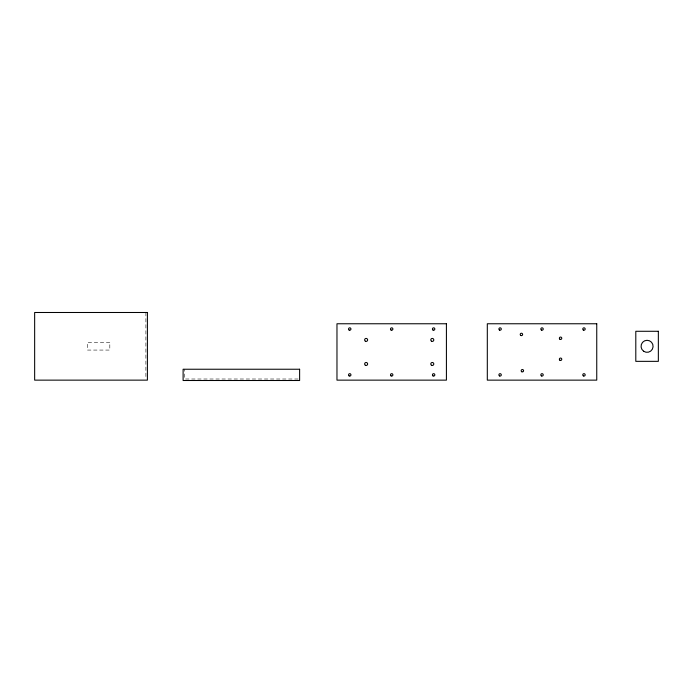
<?xml version="1.0" encoding="UTF-8"?>
<svg xmlns="http://www.w3.org/2000/svg" width="693" height="693" viewBox="0 0 693 693"><rect width="100%" height="100%" fill="white"/><g stroke="black" fill="none" stroke-linecap="round" stroke-linejoin="round"><path stroke-width="0.52" stroke-dasharray="3.46 2.6" d="M298.111 379.01L184.607 379.01L184.607 369.239M145.894 312.491L145.894 378.638M109.815 342.55L87.266 342.55L87.266 350.069L109.815 350.069L109.815 342.55"/><path stroke-width="1.04" d="M147.401 312.491L34.65 312.491L34.65 380.136L147.401 380.136L147.401 312.491M446.413 323.761L336.971 323.761L336.971 380.136L446.413 380.136L446.413 323.761M596.751 323.761L487.309 323.761L487.309 380.136L596.751 380.136L596.751 323.761M658.35 331.28L635.802 331.28L635.802 361.348L658.35 361.348L658.35 331.28M299.619 369.239L183.108 369.239L183.108 380.509L299.619 380.509L299.619 369.239M643.615 351.23A6.012 6.012 0 0 0 653.066 346.855A6.012 6.012 0 0 0 644.551 340.852A6.012 6.012 0 0 0 643.615 351.23M520.824 335.481A1.204 1.204 0 0 0 522.626 334.433A1.204 1.204 0 0 0 520.824 333.394A1.204 1.204 0 0 0 520.824 335.481M559.961 360.299A1.204 1.204 0 0 0 561.772 359.26A1.204 1.204 0 0 0 559.961 358.212A1.204 1.204 0 0 0 559.961 360.299M559.961 339.293A1.204 1.204 0 0 0 561.772 338.253A1.204 1.204 0 0 0 559.961 337.214A1.204 1.204 0 0 0 559.961 339.293M521.777 371.751A1.204 1.204 0 0 0 523.579 370.712A1.204 1.204 0 0 0 521.777 369.672A1.204 1.204 0 0 0 521.777 371.751M499.488 375.918A1.204 1.204 0 0 0 501.29 374.878A1.204 1.204 0 0 0 499.488 373.83A1.204 1.204 0 0 0 499.488 375.918M541.424 375.918A1.204 1.204 0 0 0 543.234 374.878A1.204 1.204 0 0 0 541.424 373.83A1.204 1.204 0 0 0 541.424 375.918M583.367 375.918A1.204 1.204 0 0 0 585.178 374.878A1.204 1.204 0 0 0 583.367 373.83A1.204 1.204 0 0 0 583.367 375.918M499.488 330.067A1.204 1.204 0 0 0 501.29 329.028A1.204 1.204 0 0 0 499.488 327.98A1.204 1.204 0 0 0 499.488 330.067M541.424 330.067A1.204 1.204 0 0 0 543.234 329.028A1.204 1.204 0 0 0 541.424 327.98A1.204 1.204 0 0 0 541.424 330.067M583.367 330.067A1.204 1.204 0 0 0 585.178 329.028A1.204 1.204 0 0 0 583.367 327.98A1.204 1.204 0 0 0 583.367 330.067M431.531 341.225A1.507 1.507 0 0 0 433.792 339.925A1.507 1.507 0 0 0 431.531 338.617A1.507 1.507 0 0 0 431.531 341.225M431.531 365.28A1.507 1.507 0 0 0 433.792 363.972A1.507 1.507 0 0 0 431.531 362.673A1.507 1.507 0 0 0 431.531 365.28M365.384 341.225A1.507 1.507 0 0 0 367.636 339.925A1.507 1.507 0 0 0 365.384 338.617A1.507 1.507 0 0 0 365.384 341.225M365.384 365.28A1.507 1.507 0 0 0 367.636 363.972A1.507 1.507 0 0 0 365.384 362.673A1.507 1.507 0 0 0 365.384 365.28M349.151 375.918A1.204 1.204 0 0 0 350.953 374.878A1.204 1.204 0 0 0 349.151 373.83A1.204 1.204 0 0 0 349.151 375.918M391.095 375.918A1.204 1.204 0 0 0 392.896 374.878A1.204 1.204 0 0 0 391.095 373.83A1.204 1.204 0 0 0 391.095 375.918M433.038 375.918A1.204 1.204 0 0 0 434.84 374.878A1.204 1.204 0 0 0 433.038 373.83A1.204 1.204 0 0 0 433.038 375.918M349.151 330.067A1.204 1.204 0 0 0 350.953 329.028A1.204 1.204 0 0 0 349.151 327.98A1.204 1.204 0 0 0 349.151 330.067M391.095 330.067A1.204 1.204 0 0 0 392.896 329.028A1.204 1.204 0 0 0 391.095 327.98A1.204 1.204 0 0 0 391.095 330.067M433.038 330.067A1.204 1.204 0 0 0 434.84 329.028A1.204 1.204 0 0 0 433.038 327.98A1.204 1.204 0 0 0 433.038 330.067"/></g></svg>
